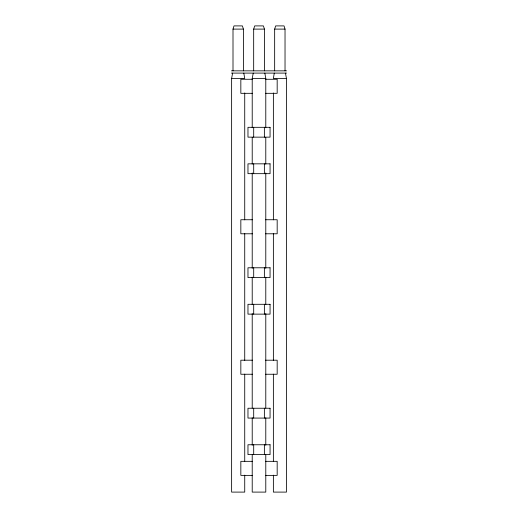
<?xml version="1.0" encoding="UTF-8"?>
<svg xmlns="http://www.w3.org/2000/svg" width="518" height="518" viewBox="0 0 518 518"><rect width="100%" height="100%" fill="white"/><g stroke="black" fill="none" stroke-linecap="round" stroke-linejoin="round"><path stroke-width="0.78" d="M274.275 73.122L273.374 78.432L286.454 78.432L286.454 492.1L273.374 492.1L273.374 475.135M244.729 475.135L244.729 492.1L231.624 492.1L231.624 78.432L232.588 73.122M252.214 127.719L252.214 78.432L253.237 73.122M274.657 70.849L274.657 29.105L275.641 25.9L284.045 25.9L285.029 29.105L285.029 70.849M233.003 70.849L233.003 29.105L233.987 25.9L242.405 25.9L243.395 29.105L243.395 70.849M253.671 70.849L253.671 29.105L254.694 25.9L263.409 25.9L264.433 29.105L264.433 70.849M233.003 29.105L243.395 29.105M253.671 29.105L264.433 29.105M274.657 29.105L285.029 29.105M231.397 70.849L286.603 70.849M231.397 73.096L286.603 73.096M231.624 78.432L244.729 78.432L243.797 73.122M252.214 78.432L265.786 78.432L265.786 127.719M252.538 79.273L240.838 79.273L240.838 93.324L252.538 93.324M265.469 79.273L277.175 79.273L277.175 93.324L265.469 93.324M252.538 219.742L240.838 219.742L240.838 233.786L252.538 233.786M265.469 219.742L277.175 219.742L277.175 233.786L265.469 233.786M252.538 360.204L240.838 360.204L240.838 374.249L252.538 374.249M265.469 360.204L277.175 360.204L277.175 374.249L265.469 374.249M252.538 461.337L240.838 461.337L240.838 475.382L252.538 475.382M265.469 461.337L277.175 461.337L277.175 475.382L265.469 475.382M285.457 73.122L286.454 78.432M264.84 73.122L265.786 78.432M273.374 92.975L273.374 219.826M273.374 233.56L273.374 360.405M273.374 374.138L273.374 461.396M265.786 137.412L265.786 164.076M265.786 172.96L265.786 268.298M265.786 277.188L265.786 304.655M265.786 313.545L265.786 408.074M265.786 417.767L265.786 445.24M265.786 454.933L265.786 492.1L252.214 492.1L252.214 454.933M264.374 127.318L264.374 137.147M264.374 163.837L264.374 173.666M264.374 267.78L264.374 277.609M264.374 304.299L264.374 314.135M264.374 408.242L264.374 418.078M264.374 444.761L264.374 454.597M253.697 127.318L253.697 137.147M253.697 163.837L253.697 173.666M253.697 267.78L253.697 277.609M253.697 304.299L253.697 314.135M253.697 408.242L253.697 418.078M253.697 444.761L253.697 454.597M252.214 137.412L252.214 164.076M252.214 172.96L252.214 268.298M252.214 277.188L252.214 304.655M252.214 313.545L252.214 408.074M252.214 417.767L252.214 445.24M244.729 92.975L244.729 219.826M244.729 233.56L244.729 360.405M244.729 374.138L244.729 461.396M270.059 127.318L247.973 127.318L247.973 137.147L270.059 137.147L270.059 127.318M270.059 163.837L247.973 163.837L247.973 173.666L270.059 173.666L270.059 163.837M270.059 267.78L247.973 267.78L247.973 277.609L270.059 277.609L270.059 267.78M270.059 304.299L247.973 304.299L247.973 314.135L270.059 314.135L270.059 304.299M270.059 408.242L247.973 408.242L247.973 418.078L270.059 418.078L270.059 408.242M270.059 444.761L247.973 444.761L247.973 454.597L270.059 454.597L270.059 444.761"/></g></svg>
